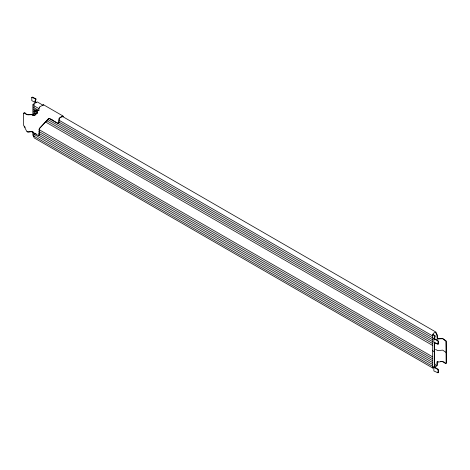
<?xml version="1.0" encoding="UTF-8"?>
<svg xmlns="http://www.w3.org/2000/svg" width="470" height="470" viewBox="0 0 470 470"><rect width="100%" height="100%" fill="white"/><g stroke="black" fill="none" stroke-linecap="round" stroke-linejoin="round"><path stroke-width="0.7" d="M35.808 113.881L35.35 115.003L33.752 115.491C30.914 113.323 27.084 116.666 24.71 113.088L23.864 112.976L23.5 113.787L23.5 125.067L26.843 131.553L27.671 132.082L31.637 131.706L37.735 135.225L38.505 135.383L39.222 134.867L39.615 128.398L48.804 118.481L49.885 118.458M34.657 111.026L35.097 113.176L35.732 113.787L36.801 113.693L37.477 113.299L37.477 111.872L36.407 110.538L34.657 111.026L36.407 110.538M37.477 111.872L36.801 112.265L36.801 113.693M38.893 135.054L39.286 128.586L48.475 118.675L49.556 118.646L57.505 123.234L58.427 123.31L58.826 122.476L59.02 118.399L62.616 116.102L63.274 116.484M39.545 107.536L39.65 107.219M436.178 365.854L435.843 366.424L432.817 368.051L34.034 137.816L33.928 136.188M23.829 113.599L24.193 112.782L25.039 112.894C27.413 116.478 31.243 113.129 34.081 115.297L36.055 114.439M433.857 338.335L434.151 338.882L438.005 341.055L438.005 344.304L433.88 342.436L433.857 338.335L434.897 336.097L432.87 334.734M433.857 366.876L434.151 367.423L438.005 369.596L438.005 372.845L433.88 370.977L433.857 366.876L434.897 364.638L434.28 363.71L434.28 342.56M33.188 104.552L33.435 104.035L34.01 104.076M31.825 97.69L32.095 97.155L32.712 97.173L36.208 99.011L35.15 101.638L36.678 102.589M437.335 361.618L437.229 365.243L436.988 365.778L436.407 365.719M35.755 110.603L33.846 109.498L33.928 105.744M432.629 335.933C431.431 333.829 437.206 330.052 436.178 333.788M432.629 337.836L432.717 335.98L59.249 120.361M432.629 339.74L432.717 337.883L59.249 122.265M432.629 341.637L432.717 339.787L49.086 118.299M432.629 343.541L432.717 341.69L47.817 119.468M432.629 345.444L432.717 343.588L46.548 120.637M432.629 356.865L432.717 345.491L45.279 121.806M432.629 358.763L432.717 356.912L38.928 129.561M432.629 360.666L432.717 358.81L38.928 131.459M432.629 362.57L432.717 360.713L38.928 133.363M432.629 364.473L432.717 362.617L38.928 135.266M432.629 366.377L432.717 364.52L33.846 134.238L33.928 132.951M35.291 110.532L35.785 109.851L37.835 110.421L39.051 110.156M434.609 351.537L434.28 351.724L432.382 350.632M446.5 352.324L446.147 352.494L442.646 350.121L437.817 350.626L435.543 349.427M440.754 361.395L442.998 361.365M63.08 116.055L43.469 104.734L39.41 107.078L38.722 110.35L37.506 110.609L35.456 110.045L34.962 110.726L35.021 111.878M42.999 105.227L37.289 101.925L34.257 103.553L33.846 105.697L38.928 108.629M28.006 131.894L31.966 131.512M437.676 372.61L438.304 372.639L438.563 372.093L438.304 369.391L434.309 366.947L435.343 364.708L434.609 363.522L434.609 343.071M33.681 104.269L33.106 104.223L32.859 104.745L32.859 115.614M57.834 123.046L58.756 123.117C59.449 119.815 58.204 116.819 62.945 116.672M436.078 365.913L436.659 365.965L436.9 365.437L437.006 361.812L438.293 362.053L442.17 361.454L445.39 363.398L445.924 363.486L446.147 362.963L445.924 341.208L442.646 338.706L437.229 338.988L436.9 334.987L436.078 333.565M438.175 361.794L437.558 361.63M445.742 363.228L446.277 363.31L446.5 362.787L446.277 341.032L442.564 338.377L437.558 338.794L437.229 334.799L436.407 333.371M34.992 102.454L31.79 100.592L31.79 97.361L35.632 98.964L34.798 101.843L36.349 102.783M435.097 342.8L438.304 344.099L438.563 341.649L437.676 340.262L434.456 338.676L435.332 335.891L433.252 334.575M62.052 116.225L436.072 332.167M33.846 107.601L38.928 110.532M434.938 339.358L435.332 339.693M51.107 119.163L52.329 119.868M35.115 112.136L33.846 111.402L33.928 109.551M35.755 114.404L33.846 113.305L33.928 111.449M33.928 115.256L33.928 113.352M32.577 131.864L33.793 132.569M35.015 133.274L36.231 133.979M432.87 367.082L434.086 367.787M443.551 361.736L445.196 362.852M36.801 112.265L35.732 110.932M27.178 131.359L27.566 131.735M33.435 135.806L34.01 136.423M33.681 136.617L32.859 135.19L32.859 131.565M432.817 368.051L432.717 366.424L33.846 136.141L33.928 134.285M24.499 126.171L25.169 127.47M43.469 104.734L43.663 105.163"/></g></svg>
